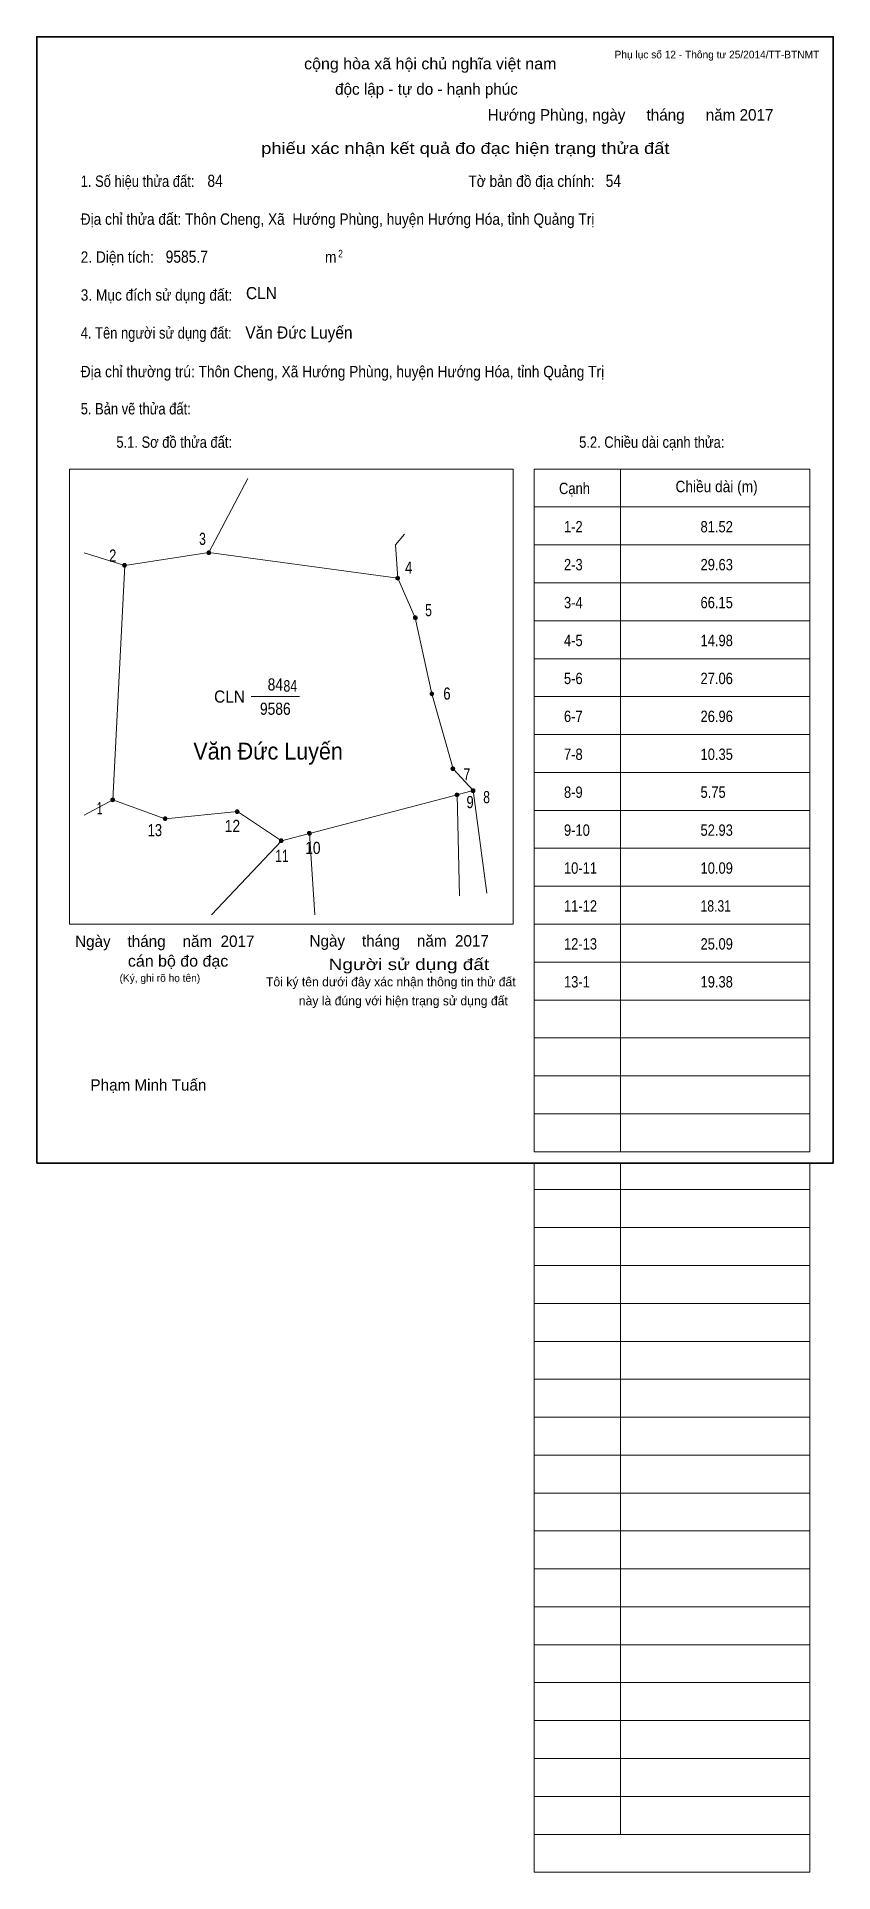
# Model space of a CAD drawing. Header units: centimetres. Extents: x 0 to 21, y -18.7 to 29.7.
import ezdxf
from ezdxf.enums import TextEntityAlignment as Align

# ---------------------------------------------------------------- set-up
doc = ezdxf.new("R2010")
doc.units = ezdxf.units.CM
doc.header["$LTSCALE"] = 0.12
for name, color, linetype in [('2', 7, 'Continuous'), ('30', 7, 'Continuous'), ('34', 7, 'Continuous'), ('4', 7, 'Continuous')]:
    doc.layers.add(name, color=color, linetype=linetype)
for name, color, linetype, lineweight in [('32', 7, 'Continuous', 13), ('33', 7, 'Continuous', 13), ('6', 7, 'Continuous', 13), ('63', 7, 'Continuous', 13)]:
    doc.layers.add(name, color=color, linetype=linetype, lineweight=lineweight)

msp = doc.modelspace()

# ---------------------------------------------------------------- hatches: boundary and pattern name
at = {"layer": '32'}
for points in [[(4.5889, 16.0971, 1), (4.4889, 16.0971, 1)], [(2.3633, 15.7606, 1), (2.2633, 15.7606, 1)], [(9.5679, 15.4211, 1), (9.4679, 15.4211, 1)], [(10.0297, 14.3812, 1), (9.9297, 14.3812, 1)], [(10.4672, 12.3729, 1), (10.3672, 12.3729, 1)], [(11.021, 10.4011, 1), (10.921, 10.4011, 1)], [(11.1281, 9.7099, 1), (11.0281, 9.7099, 1)], [(11.5504, 9.82, 1), (11.4504, 9.82, 1)], [(2.0504, 9.5762, 1), (1.9504, 9.5762, 1)], [(5.3333, 9.2663, 1), (5.2333, 9.2663, 1)], [(3.4366, 9.0817, 1), (3.3366, 9.0817, 1)], [(7.2375, 8.6958, 1), (7.1375, 8.6958, 1)], [(6.4962, 8.5029, 1), (6.3962, 8.5029, 1)]]:
    msp.add_hatch(color=256, dxfattribs=at).paths.add_polyline_path(points)

# ---------------------------------------------------------------- linework, layer by layer
for centre in [(4.5389, 16.0971), (2.3133, 15.7606), (9.5179, 15.4211), (9.9797, 14.3812), (10.4172, 12.3729), (10.971, 10.4011), (11.0781, 9.7099), (11.5004, 9.82), (2.0004, 9.5762), (5.2833, 9.2663), (3.3866, 9.0817), (7.1875, 8.6958), (6.4462, 8.5029)]:
    msp.add_circle(centre, 0.05, dxfattribs=at)
at = {"layer": '33'}
msp.add_line((5.65, 12.3), (6.93, 12.3), dxfattribs=at)
at = {"layer": '6'}
for p, q in [((5.57, 18.05), (4.54, 16.1)), ((1.25, 16.09), (2.32, 15.76)), ((2.32, 15.76), (4.54, 16.1)), ((4.54, 16.1), (9.52, 15.42)), ((2.32, 15.76), (2.01, 9.58)), ((7.19, 8.69), (11.08, 9.71)), ((11.08, 9.71), (11.51, 9.82)), ((11.15, 7.05), (11.08, 9.71)), ((11.51, 9.82), (11.87, 7.12)), ((2.01, 9.58), (1.25, 9.17)), ((4.61, 6.55), (6.45, 8.5)), ((6.45, 8.5), (7.19, 8.69)), ((7.19, 8.69), (7.33, 6.55))]:
    msp.add_line(p, q, dxfattribs=at)
for points in [[(9.52, 15.42), (9.46, 16.3), (9.7, 16.58)], [(9.52, 15.42), (9.98, 14.38), (10.42, 12.37), (10.98, 10.4), (11.51, 9.82)], [(2.01, 9.58), (3.39, 9.08), (5.29, 9.27), (6.45, 8.5)]]:
    msp.add_lwpolyline(points, dxfattribs=at)
at = {"layer": '63'}
for p, q in [((0.86, 18.3), (12.56, 18.3)), ((0.86, 6.3), (0.86, 18.3)), ((12.56, 6.3), (12.56, 18.3)), ((13.11, 18.3), (20.38, 18.3)), ((13.11, 0.3), (13.11, 18.3)), ((15.39, 0.3), (15.39, 18.3)), ((20.38, 0.3), (20.38, 18.3)), ((13.11, 17.3), (20.38, 17.3)), ((13.11, 16.3), (20.38, 16.3)), ((13.11, 15.3), (20.38, 15.3)), ((13.11, 14.3), (20.38, 14.3)), ((13.11, 13.3), (20.38, 13.3)), ((13.11, 12.3), (20.38, 12.3)), ((13.11, 11.3), (20.38, 11.3)), ((13.11, 10.3), (20.38, 10.3)), ((13.11, 9.3), (20.38, 9.3)), ((13.11, 8.3), (20.38, 8.3)), ((13.11, 7.3), (20.38, 7.3)), ((0.86, 6.3), (12.56, 6.3)), ((13.11, 6.3), (20.38, 6.3)), ((13.11, 5.3), (20.38, 5.3)), ((13.11, 4.3), (20.38, 4.3)), ((13.11, 3.3), (20.38, 3.3)), ((13.11, 2.3), (20.38, 2.3)), ((13.11, 1.3), (20.38, 1.3)), ((13.11, 0.3), (20.38, 0.3)), ((13.11, -18.7), (13.11, 0)), ((15.39, -17.7), (15.39, 0)), ((20.38, -18.7), (20.38, 0)), ((13.11, -0.7), (20.38, -0.7)), ((13.11, -0.7), (20.38, -0.7)), ((13.11, -1.7), (20.38, -1.7)), ((13.11, -2.7), (20.38, -2.7)), ((13.11, -3.7), (20.38, -3.7)), ((13.11, -4.7), (20.38, -4.7)), ((13.11, -5.7), (20.38, -5.7)), ((13.11, -6.7), (20.38, -6.7)), ((13.11, -7.7), (20.38, -7.7)), ((13.11, -8.7), (20.38, -8.7)), ((13.11, -9.7), (20.38, -9.7)), ((13.11, -10.7), (20.38, -10.7)), ((13.11, -11.7), (20.38, -11.7)), ((13.11, -12.7), (20.38, -12.7)), ((13.11, -13.7), (20.38, -13.7)), ((13.11, -14.7), (20.38, -14.7)), ((13.11, -15.7), (20.38, -15.7)), ((13.11, -16.7), (20.38, -16.7)), ((13.11, -17.7), (20.38, -17.7)), ((13.11, -18.7), (20.38, -18.7))]:
    msp.add_line(p, q, dxfattribs=at)
at = {"layer": '63', "lineweight": 35}
msp.add_lwpolyline([(0, 0), (0, 29.7), (21, 29.7), (21, 0)], close=True, dxfattribs=at)

# ---------------------------------------------------------------- texts
at = {"layer": '2', "width": 0.95}
msp.add_text('Văn Đức Luyến', height=0.4464, dxfattribs=at).set_placement((6.1, 10.64), align=Align.CENTER)
at = {"layer": '30'}
for s, width, p in [('1-2', 0.85, (13.9, 16.63)), ('81.52', 0.85, (17.5, 16.63)), ('2-3', 0.85, (13.9, 15.63)), ('29.63', 0.85, (17.5, 15.63)), ('3-4', 0.85, (13.9, 14.63)), ('66.15', 0.85, (17.5, 14.63)), ('4-5', 0.85, (13.9, 13.63)), ('14.98', 0.85, (17.5, 13.63)), ('5-6', 0.85, (13.9, 12.63)), ('27.06', 0.85, (17.5, 12.63)), ('6-7', 0.85, (13.9, 11.63)), ('26.96', 0.85, (17.5, 11.63)), ('7-8', 0.85, (13.9, 10.63)), ('10.35', 0.85, (17.5, 10.63)), ('8-9', 0.85, (13.9, 9.63)), ('5.75', 0.85, (17.5, 9.63)), ('9-10', 0.85, (13.9, 8.63)), ('52.93', 0.85, (17.5, 8.63)), ('10-11', 0.85, (13.9, 7.63)), ('10.09', 0.85, (17.5, 7.63)), ('11-12', 0.85, (13.9, 6.63)), ('18.31', 0.8, (17.5, 6.63)), ('12-13', 0.85, (13.9, 5.63)), ('25.09', 0.85, (17.5, 5.63)), ('13-1', 0.85, (13.9, 4.63)), ('19.38', 0.85, (17.5, 4.63))]:
    msp.add_text(s, height=0.3, dxfattribs=dict(at, width=width)).set_placement(p)
at = {"layer": '32'}
for s, width, p in [('3', 0.75, (4.37, 16.3)), ('2', 0.8, (2.005, 15.86)), ('4', 0.8, (9.805, 15.54)), ('5', 0.75, (10.33, 14.42)), ('6', 0.8, (10.815, 12.22)), ('7', 0.75, (11.34, 10.09)), ('9', 0.8, (11.425, 9.36)), ('8', 0.75, (11.86, 9.49)), ('1', 0.65, (1.66, 9.2)), ('13', 0.8, (3.115, 8.62)), ('12', 0.85, (5.16, 8.73)), ('11', 0.75, (6.465, 7.94)), ('10', 0.85, (7.28, 8.15))]:
    msp.add_text(s, height=0.32, dxfattribs=dict(at, width=width)).set_placement(p, align=Align.CENTER)
at = {"layer": '33', "width": 0.95}
for p in [(6.33, 22.78), (5.49, 12.14)]:
    msp.add_text('CLN', height=0.32, dxfattribs=at).set_placement(p, align=Align.RIGHT)
at = {"layer": '33', "width": 0.85}
for s, p in [('84', (6.29, 12.46)), ('9586', (6.29, 11.82))]:
    msp.add_text(s, height=0.32, dxfattribs=at).set_placement(p, align=Align.CENTER)
at = {"layer": '34'}
for s, width, p in [('84', 0.85, (4.5, 25.74)), ('54', 0.85, (15, 25.74)), ('9585.7', 0.85, (3.4, 23.74)), ('Văn Đức Luyến', 0.95, (5.5, 21.74))]:
    msp.add_text(s, height=0.32, dxfattribs=dict(at, width=width)).set_placement(p)
at = {"layer": '4', "width": 0.8}
msp.add_text('84', height=0.3038, dxfattribs=at).set_placement((6.685, 12.43), align=Align.CENTER)
at = {"layer": '63', "width": 1.05}
msp.add_text('cộng hòa xã hội chủ nghĩa việt nam', height=0.3, dxfattribs=at).set_placement((10.375, 28.84), align=Align.CENTER)
at = {"layer": '63'}
for s, height, p in [('Phụ lục số 12 - Thông tư 25/2014/TT-BTNMT', 0.2, (20.63, 29.13)), ('Ngày    tháng    năm  2017', 0.3, (5.74, 5.7)), ('Ngày    tháng    năm  2017', 0.3, (11.92, 5.71)), ('(Ký, ghi rõ họ tên)', 0.2, (4.31, 4.78))]:
    msp.add_text(s, height=height, dxfattribs=at).set_placement(p, align=Align.RIGHT)
for s, height, p in [('độc lập - tự do - hạnh phúc', 0.3, (10.275, 28.17)), ('Hướng Phùng, ngày     tháng     năm 2017', 0.3, (15.655, 27.49)), ('Tôi ký tên dưới đây xác nhận thông tin thử đất', 0.24, (9.335, 4.66)), ('này là đúng với hiện trạng sử dụng đất', 0.24, (9.665, 4.16)), ('Phạm Minh Tuấn', 0.3, (2.945, 1.91))]:
    msp.add_text(s, height=height, dxfattribs=at).set_placement(p, align=Align.CENTER)
for s, width, p in [('phiếu xác nhận kết quả đo đạc hiện trạng thửa đất', 1.2, (16.68, 26.61)), ('cán bộ đo đạc', 1.05, (5.05, 5.18)), ('Người sử dụng đất', 1.25, (11.93, 5.09))]:
    msp.add_text(s, height=0.3, dxfattribs=dict(at, width=width)).set_placement(p, align=Align.RIGHT)
for s, height, width, p in [('1. Số hiệu thửa đất:', 0.3, 0.85, (1.16, 25.74)), ('Tờ bản đồ địa chính:', 0.3, 0.9, (11.38, 25.74)), ('Địa chỉ thửa đất: Thôn Cheng, Xã  Hướng Phùng, huyện Hướng Hóa, tỉnh Quảng Trị', 0.3, 0.9, (1.16, 24.74)), ('2. Diện tích:', 0.3, 0.9, (1.16, 23.74)), ('m', 0.3, 0.9, (7.6, 23.74)), ('2', 0.2, 0.8, (7.95, 23.88)), ('3. Mục đích sử dụng đất:', 0.3, 0.9, (1.16, 22.74)), ('4. Tên người sử dụng đất:', 0.3, 0.85, (1.16, 21.74)), ('Địa chỉ thường trú: Thôn Cheng, Xã Hướng Phùng, huyện Hướng Hóa, tỉnh Quảng Trị', 0.3, 0.9, (1.16, 20.72)), ('5. Bản vẽ thửa đất:', 0.3, 0.85, (1.16, 19.74)), ('5.1. Sơ đồ thửa đất:', 0.3, 0.85, (2.1, 18.86)), ('5.2. Chiều dài cạnh thửa:', 0.3, 0.85, (14.3, 18.86)), ('Cạnh', 0.3, 0.85, (13.77, 17.64)), ('Chiều dài (m)', 0.3, 0.9, (16.84, 17.69))]:
    msp.add_text(s, height=height, dxfattribs=dict(at, width=width)).set_placement(p)

doc.saveas('drawing.dxf')
